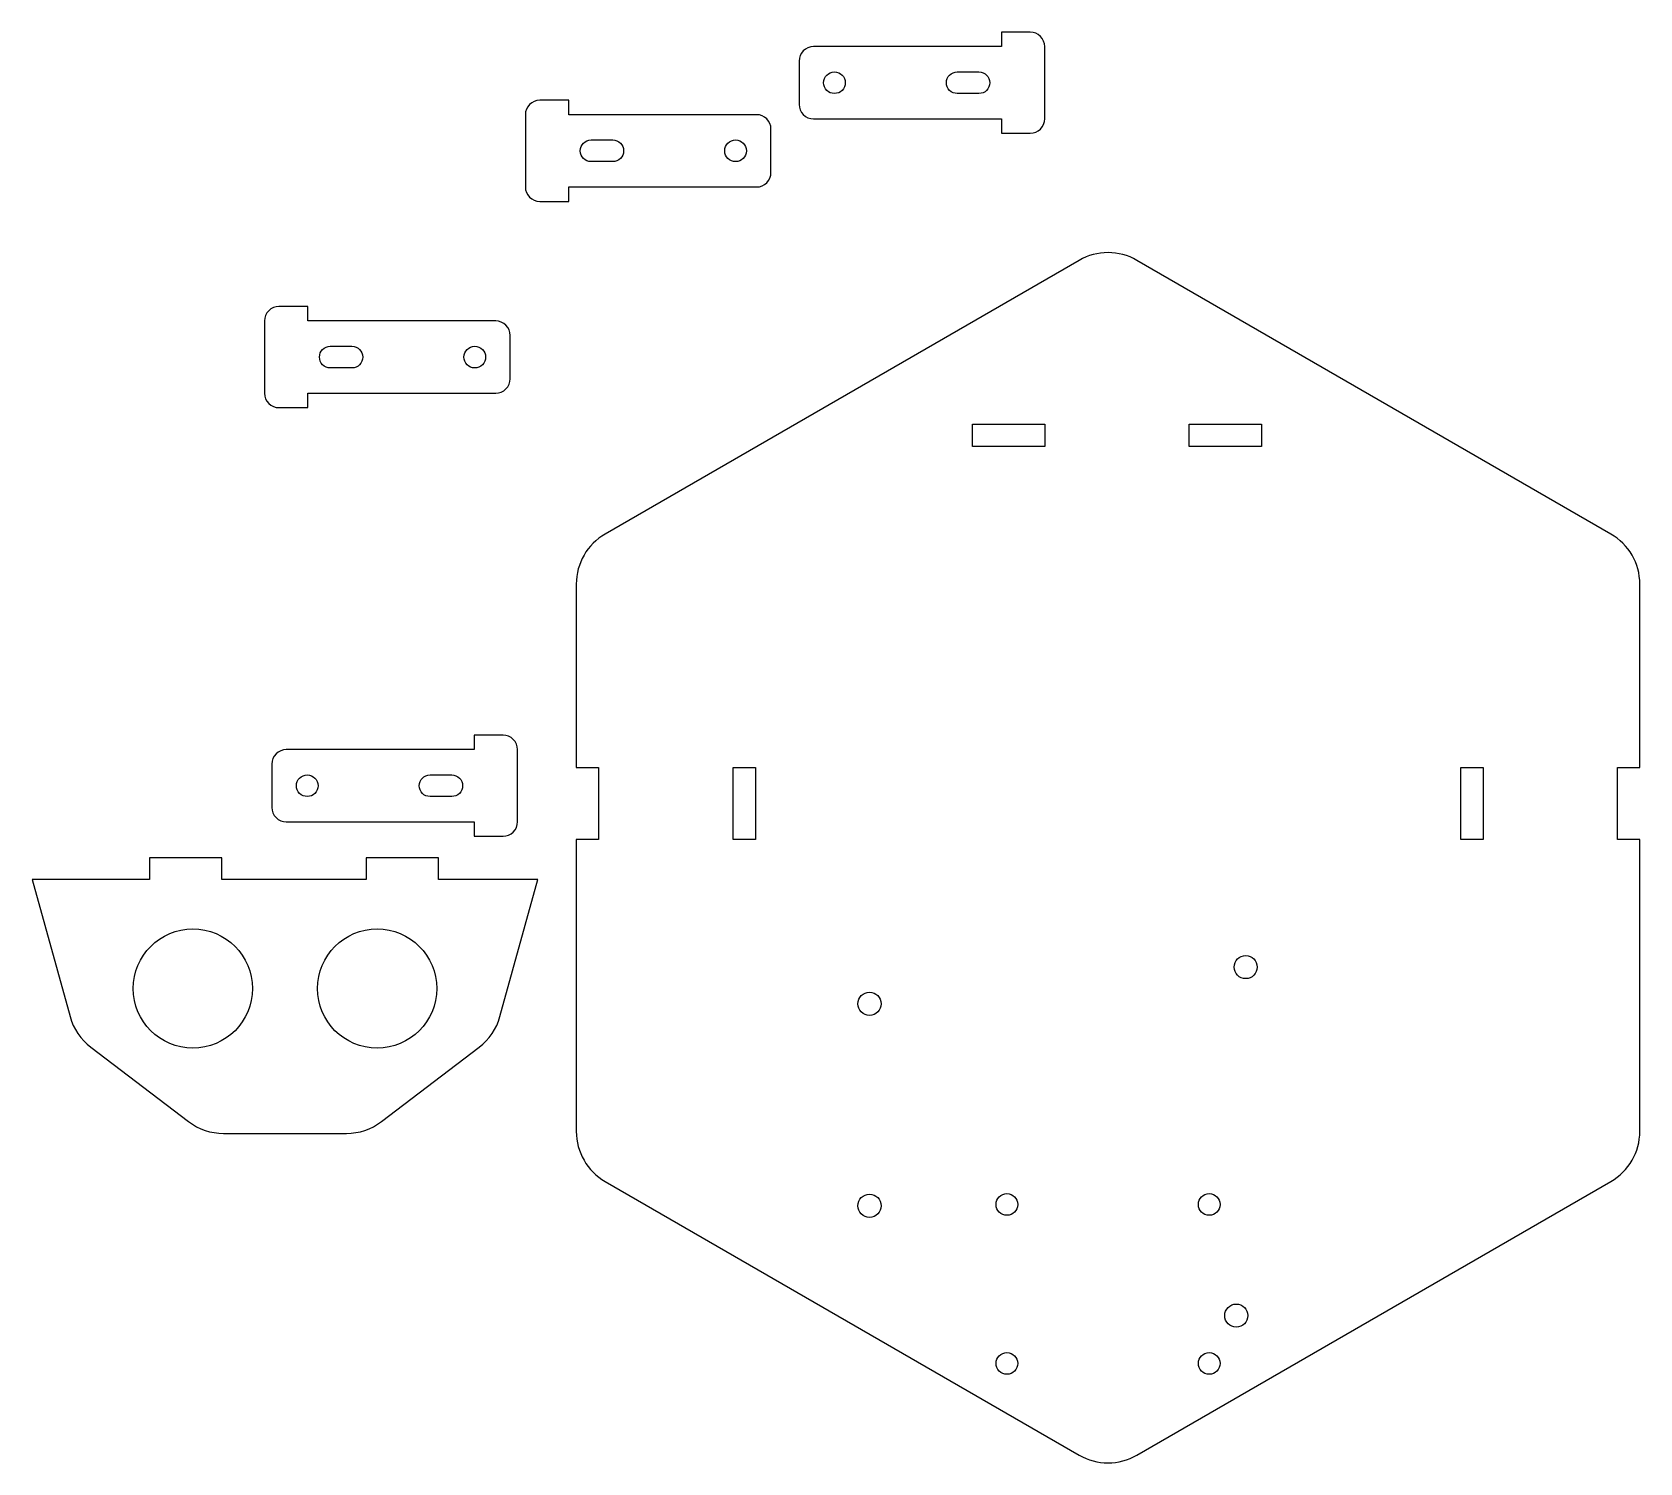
# Model space of a CAD drawing. Header units: millimetres. Extents: x -149 to 74, y -84 to 114.
import ezdxf

# ---------------------------------------------------------------- set-up
doc = ezdxf.new("R2010")
doc.units = ezdxf.units.MM
doc.layers.get('0').update_dxf_attribs({"linetype": 'CONTINUOUS'})

msp = doc.modelspace()

# ---------------------------------------------------------------- linework, layer by layer
msp.add_line((-87.75, 16.97), (-87.75, 14.97))
for points in [[(-42.77, 104.28, 0.414214), (-40.77, 102.28), (-14.77, 102.28), (-14.77, 100.28), (-10.77, 100.28, 0.414214), (-8.77, 102.28), (-8.77, 112.28, 0.414214), (-10.77, 114.28), (-14.77, 114.28), (-14.77, 112.28), (-40.77, 112.28, 0.414214), (-42.77, 110.28)], [(-20.87, 108.78), (-17.87, 108.78, -1), (-17.87, 105.78), (-20.87, 105.78, -1)], [(-48.66, 92.85, 0.414214), (-46.66, 94.85), (-46.66, 100.85, 0.414214), (-48.66, 102.85), (-74.66, 102.85), (-74.66, 104.85), (-78.66, 104.85, 0.414214), (-80.66, 102.85), (-80.66, 92.85, 0.414214), (-78.66, 90.85), (-74.66, 90.85), (-74.66, 92.85)], [(-71.56, 99.35), (-68.56, 99.35, -1), (-68.56, 96.35), (-71.56, 96.35, -1)], [(-69.61, 44.81, 0.267949), (-73.61, 37.88), (-73.61, 12.5), (-70.51, 12.5), (-70.51, 2.5), (-73.61, 2.5), (-73.61, -37.88, 0.267949), (-69.61, -44.81), (-4, -82.69, 0.267949), (4, -82.69), (69.61, -44.81, 0.267949), (73.61, -37.88), (73.61, 2.5), (70.51, 2.5), (70.51, 12.5), (73.61, 12.5), (73.61, 37.88, 0.267949), (69.61, 44.81), (4, 82.69, 0.267949), (-4, 82.69)], [(-84.76, 64.3, 0.414214), (-82.76, 66.3), (-82.76, 72.3, 0.414214), (-84.76, 74.3), (-110.76, 74.3), (-110.76, 76.3), (-114.76, 76.3, 0.414214), (-116.76, 74.3), (-116.76, 64.3, 0.414214), (-114.76, 62.3), (-110.76, 62.3), (-110.76, 64.3)], [(-107.66, 70.8), (-104.66, 70.8, -1), (-104.66, 67.8), (-107.66, 67.8, -1)], [(-115.75, 6.97, 0.414214), (-113.75, 4.97), (-87.75, 4.97), (-87.75, 2.97), (-83.75, 2.97, 0.414214), (-81.75, 4.97), (-81.75, 14.97, 0.414214), (-83.75, 16.97), (-87.75, 16.97), (-87.75, 14.97), (-113.75, 14.97, 0.414214), (-115.75, 12.97)], [(-93.85, 11.47), (-90.85, 11.47, -1), (-90.85, 8.47), (-93.85, 8.47, -1)], [(-87.04, -26.23, 0.164083), (-84.18, -21.99), (-78.93, -3), (-92.69, -3), (-92.69, 0), (-102.69, 0), (-102.69, -3), (-122.69, -3), (-122.69, 0), (-132.69, 0), (-132.69, -3), (-148.93, -3), (-143.68, -21.99, 0.164083), (-140.81, -26.23), (-127.28, -36.53, 0.164083), (-122.43, -38.16), (-105.42, -38.16, 0.164083), (-100.58, -36.53)]]:
    msp.add_lwpolyline(points, format="xyb", close=True)
for points in [[(-8.77, 56.9), (-18.77, 56.9), (-18.77, 60), (-8.77, 60)], [(21.23, 56.9), (11.23, 56.9), (11.23, 60), (21.23, 60)], [(-51.91, 12.5), (-48.81, 12.5), (-48.81, 2.5), (-51.91, 2.5)], [(51.91, 12.5), (51.91, 2.5), (48.81, 2.5), (48.81, 12.5)]]:
    msp.add_lwpolyline(points, close=True)
for centre, radius in [((-37.87, 107.28), 1.5), ((-51.56, 97.85), 1.5), ((-87.66, 69.3), 1.5), ((-110.85, 9.97), 1.5), ((-126.68, -18.11), 8.25), ((-101.18, -18.11), 8.25), ((-101.18, -18.11), 8.25), ((19.05, -15.14), 1.6), ((-33.02, -20.22), 1.6), ((-33.02, -48.18), 1.6), ((-14, -48), 1.5), ((14, -48), 1.5), ((17.75, -63.38), 1.6), ((-14, -70), 1.5), ((14, -70), 1.5)]:
    msp.add_circle(centre, radius)

doc.saveas('drawing.dxf')
